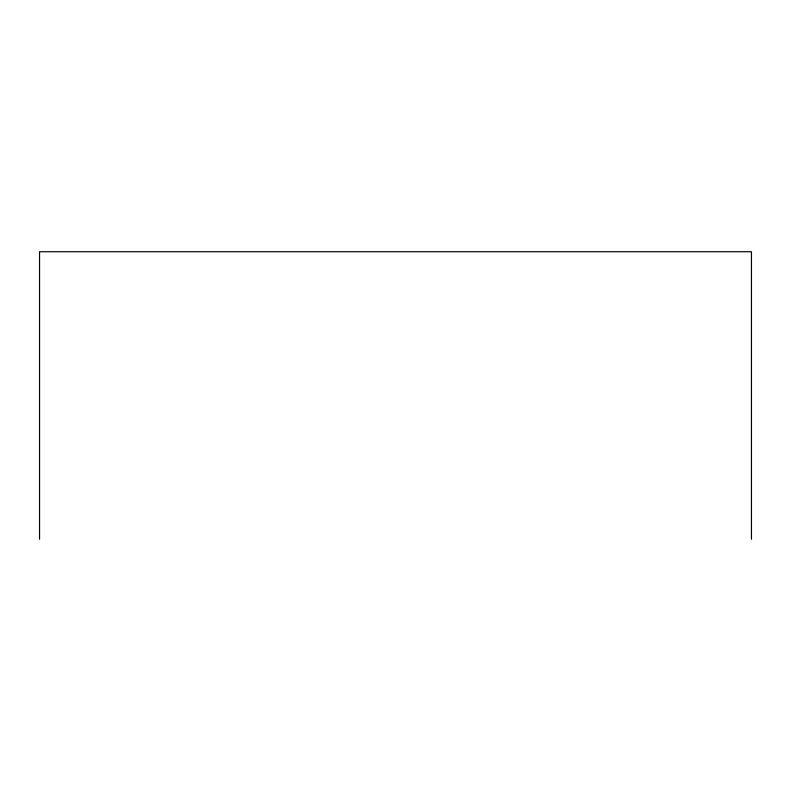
<?xml version="1.0" encoding="UTF-8"?>
<svg xmlns="http://www.w3.org/2000/svg" width="791" height="791" viewBox="0 0 791 791"><rect width="100%" height="100%" fill="white"/><g stroke="black" fill="none" stroke-linecap="round" stroke-linejoin="round"><path stroke-width="1.19" d="M751.45 539.274L751.45 251.726L39.55 251.726L39.55 539.274"/></g></svg>
